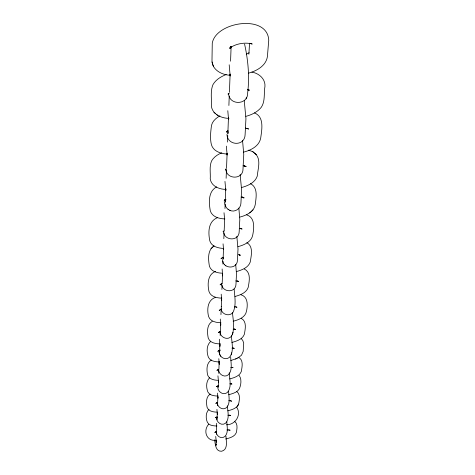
<?xml version="1.0" encoding="UTF-8"?>
<svg xmlns="http://www.w3.org/2000/svg" width="475" height="475" viewBox="0 0 475 475"><rect width="100%" height="100%" fill="white"/><g stroke="black" fill="none" stroke-linecap="round" stroke-linejoin="round"><path stroke-width="0.71" d="M216.416 434.269L216.487 432.309M216.962 419.841L217.016 418.451M217.497 405.745L217.609 402.788M218.726 373.314L218.838 370.369M219.438 354.593L219.515 352.48M220.162 335.51L220.287 332.114M220.952 314.593L221.178 308.726M221.908 289.483L222.074 285.119M222.87 264.047L222.983 261.143M223.832 238.676L224.058 232.869M224.978 208.519L225.144 204.084M226.124 178.297L226.421 170.531M227.501 142.09L227.751 135.476M228.885 105.48L229.247 96.063M230.565 61.198L231.123 46.544M216.6 431.52L216.41 423.344M220.709 323.647L220.347 331.271M222.591 274.217L222.169 283.272M246.228 98.853L246.317 97.399M248.888 54.257L249.547 43.189M219.42 353.252C220.026 357.728 225.773 360.454 229.389 357.414C234.341 351.595 231.705 342.695 231.402 335.688M219.818 331.419C219.895 337.333 227.947 341.127 231.699 335.884C235.012 328.771 233.136 320.304 232.483 312.776M229.419 92.34L230.114 74.07L230.167 75.982L229.182 64.784M226.539 168.156L227.109 153.241L227.151 155.016L226.355 146.116M224.164 230.737L224.663 219.973L224.016 212.723M218.898 369.378L219.189 361.707L219.248 364.277L218.809 358.678M232.507 334.43L233.047 332.257M217.639 402.58L217.918 396.851L217.948 398.24L217.532 393.128M218.583 385.801L218.221 387.256L218.518 381.134L218.547 382.571L217.948 375.85M217.384 416.902L217.045 418.261L217.307 412.912L217.336 414.259L216.933 409.373M228.261 132.157L227.846 133.79L228.469 117.396L228.517 119.237L227.798 110.717M225.75 200.242L225.245 202.225L225.762 188.712L225.785 190.475L224.966 181.408M223.541 257.42L223.084 259.243L223.523 248.413L223.553 249.506L223.06 243.847M221.534 306.286L221.255 307.408L221.617 297.766M219.955 350.277L219.563 351.832L219.877 343.621L219.937 346.305L219.337 339.245M231.277 354.867L231.414 354.326M231.663 353.311L231.794 352.812M227.774 410.822C231.853 409.747 236.853 408.441 238.616 404.118C239.364 400.051 240.671 394.517 236.793 391.56M230.856 46.9L230.559 47.987L230.886 47.013M216.327 444.315L216.072 445.378L216.244 440.883L216.268 442.16L215.733 436.442M237.405 406.244L237.939 405.312M238.058 405.098L238.616 404.118M239.804 217.117C246.287 215.389 253.982 211.987 255.235 204.642C256.067 197.713 258.311 187.667 250.509 183.677M212.96 246.911L214.071 245.908C207.326 250.218 208.246 259.409 209.422 266.22C211.037 271.326 217.027 273.036 221.819 273.155M224.96 199.536L224.331 200.569L225.352 199.589L224.152 200.658L226.023 199.559M227.525 130.952L226.83 132.068L227.964 130.898L226.646 132.02L228.19 131.053M231.046 46.52L229.894 48.337L231.153 46.918L229.692 48.094C236.01 43.593 244.447 42.168 251.976 43.86L250.865 43.468M225.465 169.433L226.26 168.868M215.888 431.615L214.765 432.47L216.19 431.834M208.673 424.276C202.671 430.801 206.684 441.982 216.38 440.165M216.422 416.931L215.264 417.786L216.743 417.115M208.976 409.355C205.574 412.508 205.669 418.291 207.355 422.269C209.119 425.683 213.548 425.903 216.921 425.992M216.944 402.568L215.757 403.423L217.277 402.717M217.556 385.86L216.327 386.715L217.9 385.973M218.156 369.497L216.885 370.352L218.512 369.562M209.618 377.791C205.907 381.277 206.108 387.612 207.884 392.006C209.808 395.592 214.433 395.954 218.072 396.061M218.856 350.378L217.787 351.387L220.323 350.004M219.539 331.562L218.435 332.601L220.394 331.318M210.354 341.745C206.275 345.628 206.607 352.616 208.483 357.503C210.573 361.309 215.466 361.825 219.379 361.956M220.347 309.468L219.201 310.537L221.76 308.892L220.756 309.344M221.291 283.747L220.091 284.852L222.223 283.373M222.241 257.652L220.994 258.798L223.22 257.195M249.696 212.913L250.848 211.868M251.703 211.072L253.027 209.873M211.013 248.692L212.266 247.558M223.79 231.034L223.024 231.723L224.212 231.052M228.944 93.326L228.018 94.092L229.104 93.385M212.325 321.32C206.613 324.746 207.136 332.441 208.246 338.105C209.95 342.873 215.626 343.841 220.067 343.906M211.434 360.014C206.203 363.019 206.589 369.995 207.64 375.108C209.273 379.501 214.546 380.285 218.672 380.321M237.72 358.008L241.46 355.276L243.176 351.387L243.699 343.063L242.784 340.498L241.217 338.562M210.193 394.084C205.758 396.839 206.215 402.96 207.112 407.419C208.703 411.516 213.607 412.14 217.455 412.146M249.096 52.749L246.24 54.287M219.889 115.864C216.22 118.008 212.485 121.012 211.506 125.358C210.692 131.587 209.867 138.492 211.411 144.691C213.287 151.46 221.326 153.924 227.614 154.042M216.659 186.901C208.014 191.383 208.84 202.76 210.324 210.888C212.129 216.903 219.284 218.815 224.865 218.91M217.651 217.592C208.086 221.219 208.038 232.447 209.837 240.938C211.618 246.662 218.435 248.3 223.731 248.401M215.638 271.344C207.504 274.413 207.349 284.406 209.006 291.567C210.757 296.81 216.968 298.027 221.825 298.146M215.46 297.397C207.421 300.022 206.845 309.635 208.596 316.588C210.324 321.575 216.25 322.656 220.881 322.745M230.791 360.531L236.449 358.625M235.541 359.064L238.86 357.455M226.219 74.533C221 76.576 215.804 79.64 212.96 84.651C210.134 91.449 211.856 99.026 211.369 106.174C212.491 114.445 221.498 118.311 228.998 118.364M221.825 152.819C217.764 154.375 213.881 156.993 211.66 160.817C209.137 166.487 210.651 172.894 210.241 178.897C211.298 186.242 219.385 189.46 225.999 189.365M248.49 73.156C256.666 70.959 265.905 65.9 267.389 56.739L268.743 40.268C267.603 13.644 215.656 21.737 212.26 43.278L212.004 59.708C211.381 69.623 221.831 75.115 230.47 75.234M245.872 116.351C251.643 114.837 257.308 112.112 261.173 107.433C265.436 101.335 263.702 93.361 264.949 86.45C265.549 78.915 258.845 73.203 251.893 72.123M243.42 152.184C250.782 150.314 259.303 146.205 260.716 137.94C261.82 129.74 264.516 116.88 254.463 112.907M241.288 187.607C247.647 185.879 254.927 182.887 257.242 176.166C257.824 169.047 261.582 158.84 254.873 153.407M238.011 246.662C244.114 245.023 251.554 241.923 252.748 234.929C254.131 228.083 255.206 217.508 246.65 214.854M236.502 271.546C241.834 270.043 248.158 267.757 250.224 262.087C251.168 255.912 253.733 246.513 246.834 242.666M234.994 296.501C240.071 295.076 246.139 292.986 248.14 287.583C249.274 281.58 251.328 272.335 244.281 269.016M233.148 321.237C238.533 319.847 245.391 317.442 246.477 311.196C247.825 305.437 248.134 296.798 241.003 294.785M231.877 342.445C236.609 341.151 242.369 339.417 244.316 334.388C245.243 329.276 247.101 321.367 241.235 318.375M229.686 378.931C234.074 377.767 239.412 376.242 241.276 371.61C242.018 367.151 243.61 361.036 239.358 357.77M228.742 394.701C232.59 393.621 237.298 392.504 239.382 388.734C241.074 384.697 241.87 379.222 239.145 375.428M226.516 424.798C235.463 424.846 241.805 414.77 236.669 407.128M225.678 438.995C229.615 438.003 234.531 436.875 236.283 432.719C237.019 428.978 238.106 423.943 234.537 421.248M226.961 429.934L230.173 430.219L228.582 429.762M227.863 415.15L230.725 415.613L229.532 415.025M228.742 400.686L230.678 400.775M229.763 383.859L232.008 384.067L230.838 383.497L231.533 383.842M230.761 367.377L232.833 367.502M231.937 348.11L234.329 348.418L233.083 347.825M233.083 329.145L235.564 329.519L234.27 328.914L235.036 329.347M234.436 306.868L237.013 307.319L235.653 306.47M235.748 280.909L238.699 281.473L237.761 281.046M239.293 228.398L242.119 229.057L240.564 228.249M241.193 197.131L244.15 197.879L242.547 197.202L243.485 197.909L242.036 196.692M243.105 165.739L246.192 166.583L244.518 165.894L245.492 166.672L243.978 165.407M245.397 128.054L248.645 129.016L246.875 128.315M247.724 89.87L249.078 90.119L247.505 89.526L249.268 90.25L248.241 89.419M229.645 400.615L231.693 401.215L230.458 400.609M231.729 367.347L233.077 367.626M229.686 210.247C234.656 212.907 240.867 208.662 240.92 203.193L241.603 189.953L240.148 174.45M238.771 254.778L240.409 255.247L239.43 254.814M248.674 150.136L252.837 151.727L256.393 154.666M250.931 43.546L252.172 44.098M224.23 201.519C224.889 204.428 225.578 207.795 228.333 209.463M227.935 209.243L230.108 210.478M222.472 259.683C222.585 268.897 237.197 269.859 237.441 260.229L238.005 249.078L236.835 236.336M237.292 280.838L238.123 281.366M238.943 254.6L239.804 255.182L238.919 254.422M213.94 112.296L215.567 113.638M216.386 114.338L217.871 115.567M252.837 151.727L254.238 152.885M224.248 264.237L224.568 264.557M225.554 265.525L225.904 265.875M220.833 356.369L219.777 354.57L219.058 351.91L219.373 353.067M226.314 170.953L225.851 169.1C226.153 179.645 243.081 179.96 243.004 169.094L243.758 154.518L242.535 140.279M212.052 61.946L212.723 64.089M212.871 64.6L213.536 66.714M221.089 309.118C221.902 314.628 229.787 317.015 233.094 312.223C236.461 305.11 234.715 296.584 234.127 289.008M228.635 93.925C229.401 105.598 247.92 105.082 247.629 93.207C249.66 76.796 248.14 60.171 244.578 44.092M221.588 283.611C221.629 292.398 235.665 293.603 235.974 284.264L236.497 273.938L235.695 264.272M218.411 369.402C218.577 374.211 224.271 378.159 228.398 374.775C232.792 370.156 230.82 362.787 230.672 356.974M226.949 134.389C227.412 145.867 244.756 146.644 245.1 134.704L245.937 118.714L244.251 100.587M223.523 231.307C223.672 240.89 239.044 241.769 239.18 231.711L239.804 219.545L238.854 208.098M217.752 387.22C217.877 391.887 223.381 395.746 227.394 392.463C232.055 387.262 229.461 379.115 229.235 372.81M217.182 402.503C217.277 407.051 222.621 410.827 226.527 407.627C230.571 403.465 228.772 396.779 228.623 391.519M216.606 418.142C216.671 422.56 221.849 426.253 225.643 423.142C229.858 418.617 227.638 411.439 227.418 405.876M216.107 431.615C216.149 435.919 221.178 439.541 224.883 436.507C228.623 432.731 226.979 426.621 226.824 421.83M214.611 439.838C215.347 444.119 215.507 451.778 221.712 451.232C228.22 449.528 226.195 441.239 225.969 436.175M220.275 319.046L220.744 325.227L220.685 322.418M221.196 294.173L221.683 300.728L221.629 298.264M222.128 268.975L222.632 275.916L222.579 273.315"/></g></svg>
